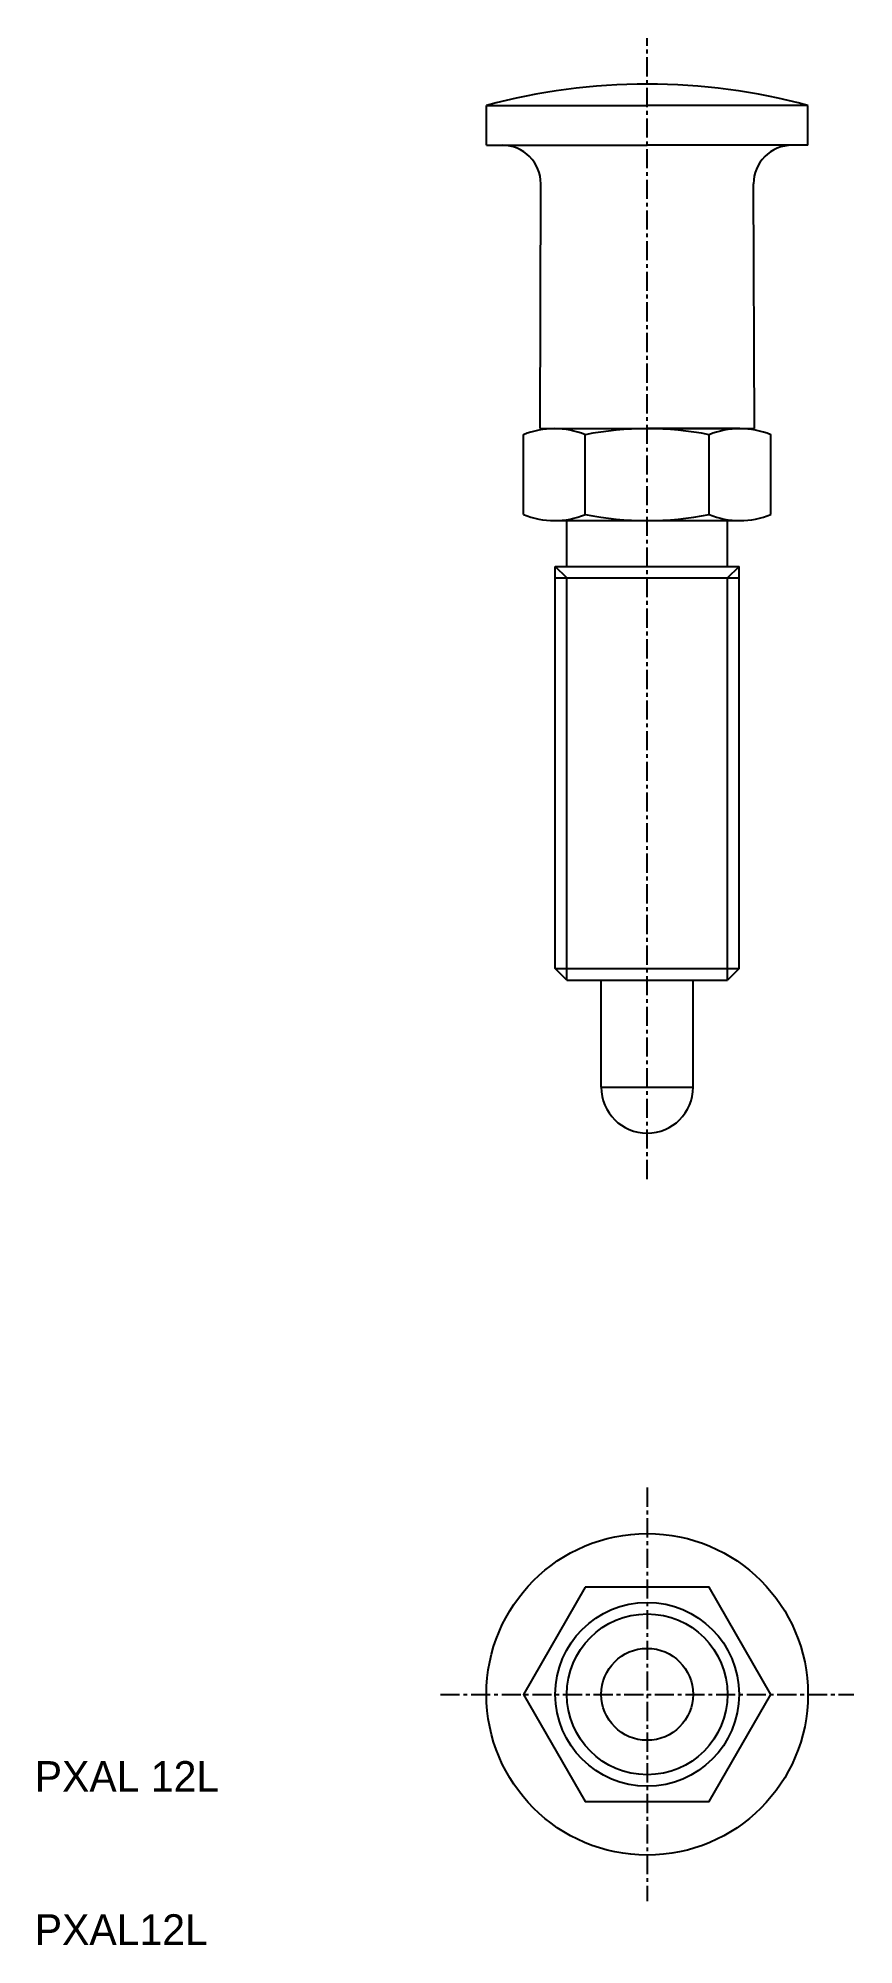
# Model space of a CAD drawing. Extents: x 162 to 215, y 240 to 364.
import ezdxf

# ---------------------------------------------------------------- set-up
doc = ezdxf.new("R2010")
doc.units = 0
doc.linetypes.add('CENTER', pattern=[2, 1.25, -0.25, 0.25, -0.25])
doc.layers.get('0').update_dxf_attribs({"linetype": 'CONTINUOUS'})
doc.layers.add('CENTER', color=1, linetype='CENTER')

msp = doc.modelspace()

# ---------------------------------------------------------------- linework, layer by layer
at = {"color": 7, "linetype": 'CONTINUOUS'}
for p, q in [((191.4, 360.09), (201.9, 360.09)), ((191.4, 357.49), (191.4, 360.09)), ((212.4, 360.09), (201.9, 360.09)), ((212.4, 357.49), (212.4, 360.09)), ((191.4, 357.49), (192.45, 357.49)), ((192.45, 357.49), (201.9, 357.49)), ((211.35, 357.49), (201.9, 357.49)), ((212.4, 357.49), (211.35, 357.49)), ((194.9, 338.99), (194.95, 354.98)), ((208.9, 338.99), (208.85, 354.98)), ((194.9, 338.99), (208.9, 338.99)), ((195.84, 338.99), (201.9, 338.99)), ((207.96, 338.99), (201.9, 338.99)), ((193.82, 333.38), (193.82, 338.6)), ((197.86, 333.38), (197.86, 338.6)), ((205.94, 333.38), (205.94, 338.6)), ((209.98, 333.38), (209.98, 338.6)), ((195.84, 332.99), (201.9, 332.99)), ((196.65, 329.99), (196.65, 332.99)), ((201.9, 332.99), (207.96, 332.99)), ((207.15, 329.99), (207.15, 332.99)), ((195.9, 303.74), (195.9, 329.99)), ((195.9, 329.99), (207.9, 329.99)), ((207.9, 303.74), (207.9, 329.99)), ((195.9, 329.24), (207.9, 329.24)), ((196.65, 302.99), (195.9, 303.74)), ((195.9, 303.74), (207.9, 303.74)), ((196.65, 302.99), (207.15, 302.99)), ((198.9, 295.99), (198.9, 302.99)), ((204.9, 295.99), (204.9, 302.99)), ((207.9, 303.74), (207.15, 302.99)), ((198.9, 295.99), (204.9, 295.99))]:
    msp.add_line(p, q, dxfattribs=at)
at = {"color": 3, "linetype": 'CONTINUOUS'}
for p, q in [((196.65, 329.24), (195.9, 329.99)), ((207.15, 329.24), (207.9, 329.99)), ((196.65, 302.99), (196.65, 329.24)), ((207.15, 302.99), (207.15, 329.24))]:
    msp.add_line(p, q, dxfattribs=at)
at = {"color": 7, "linetype": 'CONTINUOUS'}
msp.add_lwpolyline([(197.86, 263.35), (193.82, 256.35), (197.86, 249.35), (205.94, 249.35), (209.98, 256.35), (205.94, 263.35)], close=True, dxfattribs=at)
for radius in [10.5, 6, 5.25, 3]:
    msp.add_circle((201.9, 256.35), radius, dxfattribs=at)
for centre, radius, start, end in [((201.9, 321.41), 40.08, 90, 105.1893), ((201.9, 321.41), 40.08, 74.8107, 90), ((192.45, 354.99), 2.5, 359.8209, 90), ((211.35, 354.99), 2.5, 90, 180.1791), ((195.84, 333.59), 5.4, 68.0126, 111.9874), ((201.9, 317.99), 21, 78.9042, 101.0958), ((207.96, 333.59), 5.4, 68.0126, 111.9874), ((195.84, 338.39), 5.4, 248.0126, 291.9874), ((201.9, 353.99), 21, 258.9042, 281.0958), ((207.96, 338.39), 5.4, 248.0126, 291.9874), ((201.9, 295.99), 3, 180, 0)]:
    msp.add_arc(centre, radius, start, end, dxfattribs=at)
at = {"layer": 'CENTER', "color": 1, "linetype": 'CENTER'}
for p, q in [((201.9, 289.99), (201.9, 364.49)), ((201.9, 269.85), (201.9, 242.85)), ((188.4, 256.35), (215.4, 256.35))]:
    msp.add_line(p, q, dxfattribs=at)

# ---------------------------------------------------------------- texts
at = {"color": 7, "linetype": 'CONTINUOUS'}
for s, p in [('PXAL 12L', (161.9, 249.99)), ('PXAL12L', (161.9, 239.99))]:
    msp.add_text(s, height=2, dxfattribs=at).set_placement(p)

doc.saveas('drawing.dxf')
